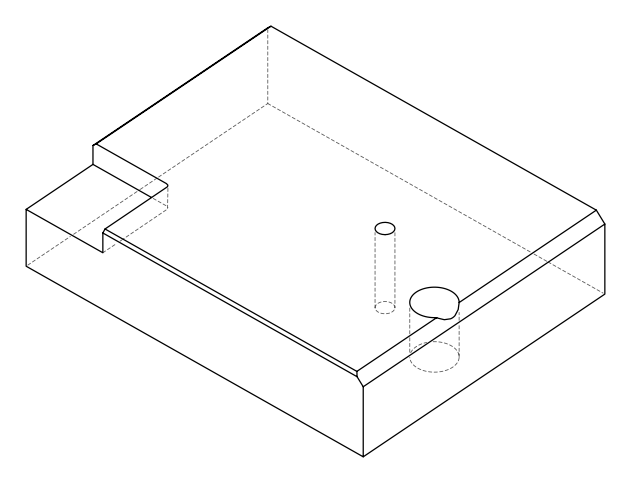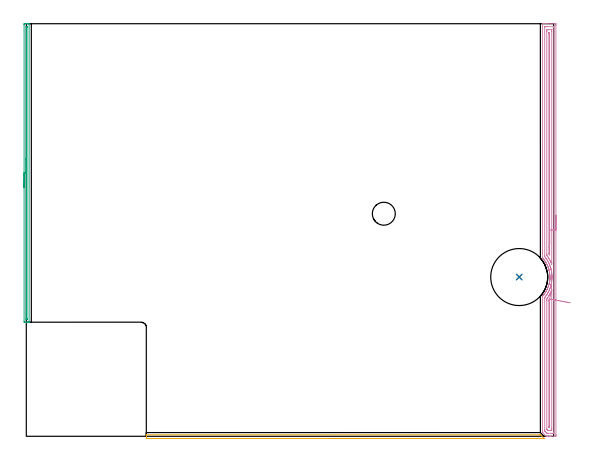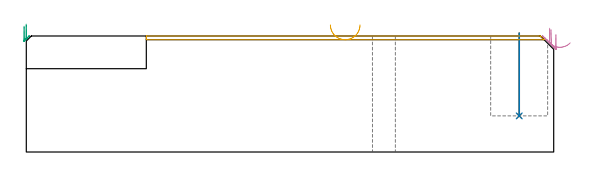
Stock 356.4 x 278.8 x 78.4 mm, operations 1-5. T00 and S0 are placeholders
(PLAN: 10 operations, 7 tool changes, 69.3 min)
(1 INDEXABLE_INSERT_DRILL_BLIND_HOLE_FROM_SOLID | STEP1POCKET | NXT0302_021 | 0.23 min | 26343 mm3)
(2 DRILL_TO_ENLARGE_BLIND_HOLE | STEP1POCKET | UGT0301_384 | 0.23 min | 36494 mm3)
(3 AREA_MILL | FG_CHAMFER_SURFACE | UGT0205_001 | 3.37 min | 1179 mm3)
(4 AREA_MILL_1 | FG_CHAMFER_SURFACE_1 | UGT0205_001 | 8.91 min | 11117 mm3)
(5 AREA_MILL_2 | FG_CHAMFER_SURFACE_2 | UGT0205_001 | 2.3 min | 843 mm3)
(6 MILL_CORNER_NOTCH_RECTANGULAR | CORNER_NOTCH_RECTANGULAR | UGT0201_014 | Follow Part, ap 1.5, ae 75% | 53.49 min | 138125 mm3)
(7 SPOT_DRILL | STEP1HOLE | NXT0321_9005460120000 | 0.03 min | 3 mm3)
(8 DRILL_BLIND_HOLE_INTO_CENTER | STEP1HOLE | UGT0301_185 | 0.05 min | 247 mm3)
(9 GUN_DRILL_THROUGH_HOLE | STEP1HOLE | UGT0307_002 | 0.4 min | 1969 mm3)
(10 SPADE_DRILL_TO_ENLARGE_THROUGH_HOLE | STEP1HOLE | UGT0306_006 | 0.34 min | 12549 mm3)
(TOOL NXT0302_021 | Index. Insert Drill 25mm [880-D2500L25-05] | D25 PA176 FL125 Z2)
(TOOL UGT0301_384 | Twist Drill Flat Bottom 38.5 mm | D38.5 PA180 FL175 Z2)
(TOOL UGT0205_001 | Chamfer Mill 20 x 3 x 45 deg. | D20 FL50 Z2)
(TOOL UGT0201_014 | End mill 6 mm | D6 FL24 Z4)
(TOOL NXT0321_9005460120000 | NC Spot Drill, 142deg, 12mm, Carbide, Uncoated | D12 PA142 FL30 Z2)
(TOOL UGT0301_185 | Twist Drill 6.3 mm | D6.3 PA118 FL61 Z2)
(TOOL UGT0307_002 | Gun Drill 6 mm | D6 PA130 FL24 Z1)
(TOOL UGT0306_006 | Spade Drill 15.5mm | D15.5 PA132 FL10 Z2)
(OP 1 INDEXABLE_INSERT_DRILL_BLIND_HOLE_FROM_SOLID)
G17 G21 G94 G90
T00 M6
G54
G17 G0 G90 X333.1 Y107.6 S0 M3
G43 Z88.4 H1
G94 G81 G98 Z24.4 F250. R80.4
G80
M5
M2
(OP 2 DRILL_TO_ENLARGE_BLIND_HOLE)
G17 G21 G94 G90
T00 M6
G54
G17 G0 G90 X333.1 Y107.6 S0 M3
G43 Z88.4 H0
G94 G81 G98 Z24.4 F250. R80.4
G80
M5
M2
(OP 3 AREA_MILL)
G17 G21 G94 G90
T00 M6
G54
G17 G0 G90 X-1.5 Y167.95 S1061 M3
G43 Z88.4 H0
Z85.
G94 G1 Y167.988 Z84.128 F250.
Y168.102 Z83.264
Y168.291 Z82.412
Y168.553 Z81.58
Y168.887 Z80.774
Y169.29 Z80.
Y169.759 Z79.264
Y170.29 Z78.572
Y170.879 Z77.929
Y171.522 Z77.34
Y172.214 Z76.808
Y172.95 Z76.34
Y173.724 Z75.937
Y174.53 Z75.603
Y175.362 Z75.341
Y176.214 Z75.152
Y177.078 Z75.038
Y177.95 Z75.
Y278.212
X-1.498 Y278.463 Z75.002
X-1.491 Y278.797 Z75.006
X-1.395 Y278.8 Z75.102
X-0.238 Z76.258
X0.322 Z76.822
X0.638 Z77.138
X1.654 Z78.153
X1.778 Y278.798 Z78.271
X1.897 Y278.79 Z78.388
X1.9 Y278.657 Z78.4
Y77.243
X1.898 Y77.11 Z78.389
X1.778 Y77.102 Z78.271
X1.654 Y77.1 Z78.153
X0.954 Z77.453
X0.323 Z76.822
X-0.238 Z76.258
X-0.519 Z75.978
X-1.115 Z75.382
X-1.395 Z75.102
X-1.491 Y77.103 Z75.005
X-1.5 Y77.438 Z75.
Y177.95
X-0.086 Z76.414
Y276.274
X-0.079 Y276.784 Z76.421
X-0.042 Y276.79 Z76.458
X0.018 Y276.794 Z76.518
X0.275 Y276.799 Z76.775
X0.424 Y276.797 Z76.924
X0.448 Y276.795 Z76.948
X0.47 Y276.791 Z76.97
X0.479 Y276.765 Z76.979
X0.483 Y276.587 Z76.983
X0.485 Y276.429 Z76.985
Y276.274
Y79.406
X0.484 Y79.238 Z76.984
X0.481 Y79.155 Z76.981
X0.479 Y79.121 Z76.979
X0.384 Y79.11 Z76.884
X0.124 Y79.102 Z76.624
X-0.024 Z76.476
X-0.048 Y79.104 Z76.452
X-0.072 Y79.11 Z76.428
X-0.079 Y79.116 Z76.421
X-0.081 Y79.134 Z76.419
X-0.085 Y79.315 Z76.415
X-0.086 Y83.111 Z76.414
Y177.95
Y178.822 Z76.452
Y179.687 Z76.566
Y180.538 Z76.755
Y181.37 Z77.017
Y182.176 Z77.351
Y182.95 Z77.754
Y183.686 Z78.223
Y184.378 Z78.754
Y185.021 Z79.343
Y185.61 Z79.986
Y186.142 Z80.678
Y186.61 Z81.414
Y187.013 Z82.188
Y187.347 Z82.994
Y187.609 Z83.826
Y187.798 Z84.678
Y187.912 Z85.543
Y187.95 Z86.414
G0 Z88.4
M5
M2
(OP 4 AREA_MILL_1)
G17 G21 G94 G90
T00 M6
G54
G17 G0 G90 X357.9 Y149.4 S1061 M3
G43 Z88.4 H0
Z79.4
G94 G1 Y149.362 Z78.528 F250.
Y149.248 Z77.663
Y149.059 Z76.812
Y148.797 Z75.98
Y148.463 Z75.174
Y148.06 Z74.4
Y147.592 Z73.664
Y147.06 Z72.972
Y146.471 Z72.329
Y145.828 Z71.74
Y145.136 Z71.208
Y144.4 Z70.74
Y143.626 Z70.337
Y142.82 Z70.003
Y141.988 Z69.741
Y141.136 Z69.552
Y140.272 Z69.438
Y139.4 Z69.4
Y0.982
X357.899 Y0.607 Z69.401
X357.894 Y0.095 Z69.403
X357.891 Y0.008 Z69.405
X357.387 Y0. Z69.91
X354.729 Z72.565
X354.162 Z73.135
X353.843 Z73.453
X353.276 Z74.02
X352.957 Z74.338
X352.319 Z74.98
X351.823 Z75.476
X351.455 Y0.001 Z75.837
X351.399 Y0.01 Z75.894
X351.313 Y0.085 Z75.982
X351.239 Y0.161 Z76.06
X349.008 Y2.392 Z78.292
X348.967 Y2.435 Z78.332
X348.906 Y2.505 Z78.391
X348.9 Y3.284 Z78.4
Y94.326
X348.907 Y94.71 Z78.392
X348.95 Y94.767 Z78.35
X349.017 Y94.847 Z78.282
X349.242 Y95.112 Z78.055
X349.334 Y95.218 Z77.965
X349.359 Y95.247 Z77.939
X349.414 Y95.316 Z77.882
X349.698 Y95.664 Z77.6
X349.856 Y95.873 Z77.44
X349.939 Y95.98 Z77.361
X350.061 Y96.139 Z77.238
X350.579 Y96.871 Z76.72
X350.686 Y97.031 Z76.612
X350.965 Y97.476 Z76.332
X351.185 Y97.84 Z76.114
X351.236 Y97.923 Z76.063
X351.473 Y98.342 Z75.826
X351.72 Y98.815 Z75.577
X351.776 Y98.93 Z75.522
X351.923 Y99.233 Z75.377
X352.137 Y99.681 Z75.16
X352.149 Y99.707 Z75.147
X352.339 Y100.135 Z74.958
X352.524 Y100.599 Z74.775
X352.674 Y101.02 Z74.622
X352.844 Y101.491 Z74.454
X353.124 Y102.383 Z74.175
X353.198 Y102.64 Z74.102
X353.22 Y102.72 Z74.079
X353.35 Y103.275 Z73.948
X353.428 Y103.663 Z73.87
X353.523 Y104.144 Z73.771
X353.528 Y104.167 Z73.766
X353.671 Y105.059 Z73.626
X353.764 Y105.929 Z73.527
X353.766 Y105.951 Z73.525
X353.803 Y106.501 Z73.489
X353.824 Y106.822 Z73.466
X353.825 Y106.843 Z73.465
X353.843 Y107.289 Z73.456
X353.845 Y107.735 Z73.452
X353.838 Y108.181 Z73.462
X353.816 Y108.627 Z73.482
X353.744 Y109.499 Z73.55
X353.743 Y109.519 Z73.552
X353.66 Y110.185 Z73.636
X353.631 Y110.411 Z73.664
X353.499 Y111.198 Z73.799
X353.481 Y111.303 Z73.817
X353.29 Y112.177 Z74.004
X353.287 Y112.195 Z74.009
X353.252 Y112.344 Z74.046
X353.221 Y112.48 Z74.079
X353.189 Y112.593 Z74.111
X353.047 Y113.087 Z74.252
X353.007 Y113.216 Z74.292
X352.957 Y113.375 Z74.341
X352.912 Y113.516 Z74.384
X352.906 Y113.534 Z74.389
X352.816 Y113.799 Z74.482
X352.754 Y113.979 Z74.544
X352.662 Y114.226 Z74.637
X352.591 Y114.408 Z74.703
X352.502 Y114.65 Z74.795
X352.419 Y114.871 Z74.878
X352.308 Y115.132 Z74.989
X352.187 Y115.416 Z75.11
X352.026 Y115.763 Z75.27
X351.925 Y115.969 Z75.374
X351.812 Y116.193 Z75.486
X351.581 Y116.655 Z75.716
X351.494 Y116.82 Z75.805
X351.459 Y116.885 Z75.84
X351.345 Y117.086 Z75.953
X351.271 Y117.217 Z76.028
X351.185 Y117.362 Z76.114
X351.076 Y117.547 Z76.222
X350.578 Y118.329 Z76.72
X350.504 Y118.439 Z76.794
X350.186 Y118.887 Z77.113
X349.834 Y119.363 Z77.466
X349.698 Y119.537 Z77.601
X349.415 Y119.882 Z77.881
X349.131 Y120.223 Z78.169
X349.088 Y120.271 Z78.211
X348.948 Y120.433 Z78.348
X348.904 Y120.492 Z78.389
X348.9 Y120.656 Z78.4
Y278.639
X348.902 Y278.791 Z78.388
X348.925 Y278.8 Z78.365
X349.27 Z78.03
X349.662 Z77.638
X350.299 Z76.996
X351.504 Z75.793
X352.071 Z75.223
X357.103 Z70.194
X357.387 Y278.797 Z69.911
X357.892 Y278.792 Z69.406
X357.894 Y278.705 Z69.403
X357.899 Y278.193 Z69.401
X357.9 Y277.676 Z69.4
Y139.4
X356.486 Z70.814
Y2.392
X356.484 Y2.173 Z70.816
X356.481 Y2.064 Z70.819
X356.479 Y2.018 Z70.821
X356.393 Y2.01 Z70.907
X356.002 Y2.002 Z71.298
X355.615 Y2.001 Z71.685
X355.118 Y2. Z72.182
X352.957 Z74.343
X352.46 Y2.001 Z74.84
X352.071 Y2.006 Z75.229
X351.942 Y2.01 Z75.358
X351.844 Y2.017 Z75.456
X351.768 Y2.09 Z75.532
X351.459 Y2.392 Z75.841
X351.185 Y2.665 Z76.115
X350.567 Y3.285 Z76.733
X350.359 Y3.5 Z76.941
X350.326 Y3.536 Z76.974
X350.321 Y3.561 Z76.979
X350.318 Y3.614 Z76.982
X350.316 Y3.724 Z76.984
X350.314 Y4.162 Z76.986
Y93.433
X350.319 Y93.652 Z76.981
X350.321 Y93.758 Z76.979
X350.377 Y93.835 Z76.923
X350.556 Y94.068 Z76.744
X350.754 Y94.326 Z76.546
X350.94 Y94.573 Z76.36
X351.185 Y94.905 Z76.115
X351.316 Y95.087 Z75.984
X351.407 Y95.218 Z75.893
X351.677 Y95.616 Z75.623
X352.028 Y96.155 Z75.272
X352.071 Y96.227 Z75.229
X352.356 Y96.716 Z74.944
X352.52 Y97.003 Z74.78
X352.674 Y97.289 Z74.626
X352.957 Y97.83 Z74.343
X352.979 Y97.874 Z74.321
X352.989 Y97.896 Z74.311
X353.265 Y98.479 Z74.035
X353.409 Y98.789 Z73.891
X353.489 Y98.967 Z73.811
X353.541 Y99.092 Z73.759
X353.78 Y99.681 Z73.52
X353.79 Y99.708 Z73.51
X354.031 Y100.385 Z73.269
X354.095 Y100.574 Z73.205
X354.251 Y101.055 Z73.049
X354.382 Y101.466 Z72.918
X354.427 Y101.618 Z72.873
X354.46 Y101.737 Z72.84
X354.625 Y102.359 Z72.675
X354.636 Y102.405 Z72.664
X354.645 Y102.443 Z72.655
X354.729 Y102.819 Z72.571
X354.801 Y103.179 Z72.499
X354.815 Y103.251 Z72.485
X354.937 Y103.934 Z72.363
X354.972 Y104.144 Z72.328
X355.057 Y104.705 Z72.243
X355.095 Y105.036 Z72.205
X355.146 Y105.509 Z72.154
X355.182 Y105.929 Z72.118
X355.21 Y106.336 Z72.09
X355.238 Y106.822 Z72.062
X355.249 Y107.19 Z72.051
X355.253 Y107.714 Z72.047
X355.248 Y108.084 Z72.052
X355.228 Y108.607 Z72.072
X355.202 Y109.023 Z72.098
X355.163 Y109.499 Z72.137
X355.114 Y110.004 Z72.186
X355.065 Y110.392 Z72.235
X354.976 Y111.036 Z72.324
X354.934 Y111.284 Z72.366
X354.782 Y112.123 Z72.518
X354.771 Y112.177 Z72.529
X354.729 Y112.375 Z72.571
X354.602 Y112.942 Z72.698
X354.589 Y112.999 Z72.711
X354.571 Y113.069 Z72.729
X354.512 Y113.288 Z72.788
X354.313 Y113.962 Z72.987
X354.118 Y114.577 Z73.182
X354.021 Y114.855 Z73.279
X353.843 Y115.343 Z73.457
X353.687 Y115.747 Z73.613
X353.584 Y116.008 Z73.716
X353.304 Y116.64 Z73.996
X352.957 Y117.366 Z74.343
X352.875 Y117.532 Z74.425
X352.79 Y117.7 Z74.51
X352.391 Y118.425 Z74.909
X352.071 Y118.959 Z75.229
X351.846 Y119.317 Z75.454
X351.416 Y119.978 Z75.884
X351.25 Y120.21 Z76.05
X351.185 Y120.298 Z76.115
X350.576 Y121.103 Z76.724
X350.321 Y121.436 Z76.979
X350.314 Y121.995 Z76.986
Y276.408
X350.316 Y276.627 Z76.984
X350.319 Y276.736 Z76.981
X350.321 Y276.782 Z76.979
X350.407 Y276.79 Z76.893
X350.798 Y276.798 Z76.502
X351.185 Y276.799 Z76.115
X351.682 Y276.8 Z75.618
X356.113 Y276.799 Z71.187
X356.354 Y276.794 Z70.946
X356.454 Y276.79 Z70.846
X356.479 Y276.777 Z70.821
X356.481 Y276.732 Z70.819
X356.484 Y276.63 Z70.816
X356.486 Y276.423 Z70.814
Y139.4
X355.072 Z72.228
X355.071 Y116.556 Z72.229
X355.07 Y116.479 Z72.23
X355.068 Y116.423 Z72.232
X355.066 Y116.387 Z72.234
X355.053 Y116.409 Z72.247
X354.729 Y117.193 Z72.571
X354.581 Y117.532 Z72.719
X354.461 Y117.802 Z72.839
X354.153 Y118.425 Z73.147
X353.843 Y119.04 Z73.457
X353.696 Y119.317 Z73.604
X353.518 Y119.645 Z73.782
X353.176 Y120.21 Z74.124
X352.957 Y120.561 Z74.343
X352.602 Y121.103 Z74.698
X352.387 Y121.419 Z74.913
X352.071 Y121.866 Z75.229
X351.735 Y122.333 Z75.565
X351.731 Y122.888 Z75.569
X351.729 Y123.232 Z75.571
Y273.73
X351.73 Y274.074 Z75.57
X351.734 Y274.623 Z75.566
X351.735 Y274.786 Z75.565
X351.9 Y274.796 Z75.4
X352.071 Y274.798 Z75.229
X352.781 Y274.8 Z74.519
X354.553 Z72.747
X354.729 Y274.799 Z72.571
X354.905 Y274.797 Z72.395
X355.022 Y274.793 Z72.278
X355.06 Y274.79 Z72.24
X355.065 Y274.776 Z72.235
X355.067 Y274.737 Z72.233
X355.07 Y274.623 Z72.23
X355.071 Y274.278 Z72.229
X355.072 Y273.73 Z72.228
Y139.4
X353.657 Z73.643
X353.656 Y123.076 Z73.644
X353.655 Y122.888 Z73.645
X353.651 Y122.512 Z73.649
X353.368 Y122.888 Z73.932
X353.153 Y123.185 Z74.147
X353.146 Y123.48 Z74.154
X353.144 Y123.592 Z74.156
X353.143 Y127.892 Z74.157
Y272.132
X353.146 Y272.647 Z74.154
X353.149 Y272.736 Z74.151
X353.153 Y272.79 Z74.147
X353.198 Y272.792 Z74.102
X353.4 Y272.794 Z73.9
X353.602 Y272.792 Z73.698
X353.647 Y272.79 Z73.653
X353.651 Y272.736 Z73.649
X353.653 Y272.651 Z73.647
X353.657 Y272.132 Z73.643
Y271.945
Y139.4
Y138.528 Z73.681
Y137.664 Z73.795
Y136.812 Z73.983
Y135.98 Z74.246
Y135.174 Z74.58
Y134.4 Z74.982
Y133.664 Z75.451
Y132.972 Z75.982
Y132.329 Z76.572
Y131.74 Z77.215
Y131.208 Z77.907
Y130.74 Z78.643
Y130.337 Z79.416
Y130.003 Z80.222
Y129.741 Z81.054
Y129.552 Z81.906
Y129.438 Z82.771
Y129.4 Z83.643
G0 X354.568 Y108.262 Z82.746
G1 Y108.269 Z81.873
X354.571 Y108.201 Z81.003
X354.579 Y108.057 Z80.143
X354.59 Y107.839 Z79.298
X354.606 Y107.548 Z78.476
X354.625 Y107.187 Z77.682
X354.647 Y106.758 Z76.923
X354.673 Y106.265 Z76.204
X354.702 Y105.711 Z75.531
X354.734 Y105.1 Z74.909
X354.769 Y104.438 Z74.342
X354.806 Y103.728 Z73.835
X354.846 Y102.978 Z73.392
X354.887 Y102.192 Z73.017
X354.93 Y101.376 Z72.711
X354.974 Y100.536 Z72.478
X355.019 Y99.679 Z72.319
X355.065 Y98.812 Z72.235
X355.071 Y98.443 Z72.229
Y5.07
X355.07 Y4.726 Z72.23
X355.066 Y4.177 Z72.234
X355.065 Y4.014 Z72.235
X354.9 Y4.004 Z72.4
X354.729 Y4.002 Z72.571
X354.019 Y4. Z73.281
X353.133 Z74.167
X352.957 Z74.343
X352.781 Y4.002 Z74.519
X352.43 Y4.007 Z74.87
X352.33 Y4.01 Z74.97
X352.282 Y4.029 Z75.018
X352.229 Y4.077 Z75.071
X352.123 Y4.177 Z75.177
X352.071 Y4.228 Z75.229
X351.863 Y4.44 Z75.437
X351.76 Y4.548 Z75.54
X351.738 Y4.574 Z75.562
X351.734 Y4.626 Z75.566
X351.732 Y4.725 Z75.568
X351.729 Y5.07 Z75.571
Y91.648
X351.73 Y91.992 Z75.57
X351.735 Y92.541 Z75.565
X351.741 Y92.873 Z75.559
X352.115 Y93.389 Z75.185
X352.146 Y93.433 Z75.154
X352.48 Y93.914 Z74.82
X352.763 Y94.326 Z74.537
X352.84 Y94.443 Z74.46
X352.957 Y94.627 Z74.343
X353.181 Y94.993 Z74.119
X353.316 Y95.218 Z73.984
X353.51 Y95.554 Z73.79
X353.824 Y96.111 Z73.476
X353.831 Y96.123 Z73.469
X353.843 Y96.147 Z73.457
X354.127 Y96.717 Z73.173
X354.267 Y97.003 Z73.033
X354.416 Y97.318 Z72.884
X354.686 Y97.896 Z72.614
X354.699 Y97.926 Z72.601
X354.729 Y97.995 Z72.571
X354.956 Y98.56 Z72.344
X355.049 Y98.789 Z72.251
X355.065 Y98.812 Z72.235
X353.653 Y92.733 Z73.647
X353.655 Y92.73 Z73.645
X353.657 Y92.541 Z73.643
Y92.283
X353.656 Y6.336 Z73.644
X353.655 Y6.152 Z73.645
X353.651 Y6.064 Z73.649
X353.647 Y6.01 Z73.653
X353.602 Y6.008 Z73.698
X353.4 Y6.006 Z73.9
X353.198 Y6.008 Z74.102
X353.153 Y6.01 Z74.147
X353.149 Y6.064 Z74.151
X353.147 Y6.149 Z74.153
X353.143 Y6.668 Z74.157
Y6.855
X353.144 Y91.46 Z74.156
X353.145 Y91.648 Z74.155
X353.15 Y91.907 Z74.15
X353.158 Y92.02 Z74.142
X353.191 Y92.072 Z74.109
X353.285 Y92.21 Z74.015
X353.514 Y92.541 Z73.786
X353.55 Y92.592 Z73.75
X353.651 Y92.734 Z73.649
X353.653 Y92.733 Z73.647
X354.29 Y92.618 Z73.063
X354.976 Y92.495 Z72.538
X355.703 Y92.364 Z72.075
X356.468 Y92.226 Z71.678
X357.264 Y92.083 Z71.351
X358.085 Y91.935 Z71.095
X358.924 Y91.784 Z70.913
X359.776 Y91.63 Z70.806
X360.634 Y91.475 Z70.775
X361.492 Y91.321 Z70.82
X362.342 Y91.168 Z70.941
X363.179 Y91.017 Z71.136
X363.996 Y90.87 Z71.405
X364.786 Y90.727 Z71.746
X365.545 Y90.591 Z72.155
X366.265 Y90.461 Z72.629
X366.942 Y90.339 Z73.166
X367.57 Y90.226 Z73.76
G0 Z88.4
M5
M2
(OP 5 AREA_MILL_2)
G17 G21 G94 G90
T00 M6
G54
G17 G0 G90 X225.5 Y-1.5 S1061 M3
G43 Z88.4 H0
Z85.9
G94 G1 X225.462 Z85.028 F250.
X225.348 Z84.164
X225.159 Z83.312
X224.897 Z82.48
X224.563 Z81.674
X224.16 Z80.9
X223.692 Z80.164
X223.16 Z79.472
X222.571 Z78.829
X221.928 Z78.24
X221.236 Z77.708
X220.5 Z77.24
X219.726 Z76.837
X218.92 Z76.503
X218.088 Z76.241
X217.236 Z76.052
X216.372 Z75.938
X215.5 Z75.9
X81.444
X81.253 Y-1.497 Z75.903
X81.103 Y-1.491 Z75.905
X81.1 Y-1.426 Z75.97
Y-0.25 Z77.145
Y0.352 Z77.751
Y0.743 Z78.142
X81.102 Y0.873 Z78.265
X81.11 Y0.998 Z78.388
X81.253 Y1. Z78.4
X346.625
X347.402 Y0.995 Z78.391
X347.517 Y0.884 Z78.281
X347.774 Y0.626 Z78.025
X349.895 Y-1.495 Z75.903
X349.896 Y-1.498 Z75.9
X349.895 Y-1.499 Z75.899
X349.555 Y-1.5 Z75.9
X215.5
X214.628 Z75.938
X213.764 Z76.052
X212.912 Z76.241
X212.08 Z76.503
X211.274 Z76.837
X210.5 Z77.24
X209.764 Z77.708
X209.072 Z78.24
X208.429 Z78.829
X207.84 Z79.472
X207.308 Z80.164
X206.84 Z80.9
X206.437 Z81.674
X206.103 Z82.48
X205.841 Z83.312
X205.652 Z84.164
X205.538 Z85.028
X205.5 Z85.9
G0 Z88.4
M5
M2
